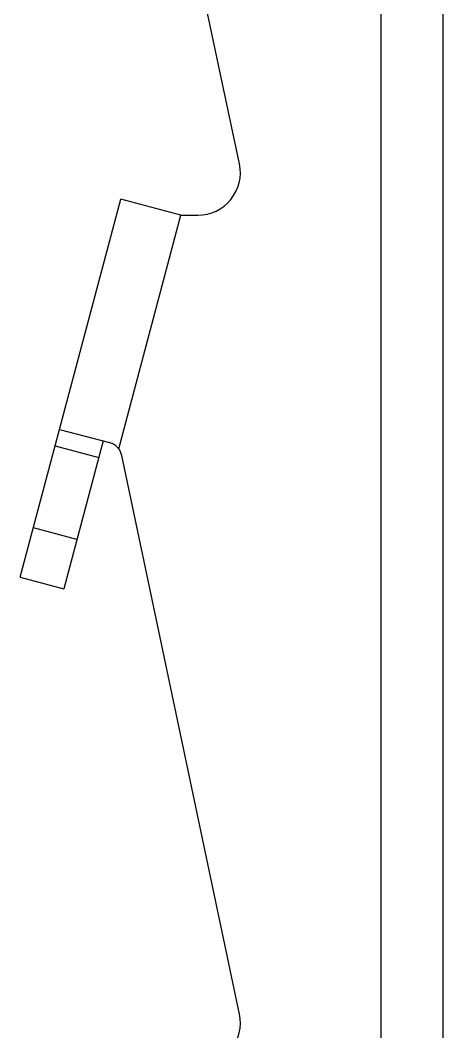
# Model space of a CAD drawing. Header units: millimetres. Extents: x -481 to 1861, y 1168 to 1418.
# Drawn here: x -480.8 to -456, y 1252.7 to 1312.2 of the extents above; entities that cross this region are included whole.
import ezdxf

# ---------------------------------------------------------------- set-up
doc = ezdxf.new("R2010")
doc.units = ezdxf.units.MM

msp = doc.modelspace()

# ---------------------------------------------------------------- linework, layer by layer
at = {"color": 7, "linetype": 'Continuous', "lineweight": 25}
for p, q in [((-459.612, 1413.204), (-459.612, 1173.204)), ((-455.962, 1413.204), (-455.962, 1173.204)), ((-467.916, 1303.748), (-474.835, 1336.602)), ((-480.803, 1279.445), (-474.889, 1301.671)), ((-471.362, 1300.733), (-474.889, 1301.671)), ((-475.016, 1286.999), (-471.362, 1300.733)), ((-471.362, 1300.733), (-470.362, 1300.733)), ((-478.489, 1288.142), (-475.557, 1287.362)), ((-475.928, 1287.461), (-478.242, 1278.763)), ((-478.746, 1287.176), (-476.185, 1286.494)), ((-467.916, 1253.748), (-474.835, 1286.602)), ((-477.471, 1281.662), (-480.032, 1282.344)), ((-480.803, 1279.445), (-478.242, 1278.763))]:
    msp.add_line(p, q, dxfattribs=at)
for centre, radius, start, end in [((-470.362, 1303.233), 2.5, 270, 11.89346), ((-475.814, 1286.395), 1, 11.89346, 37.12753), ((-470.362, 1253.233), 2.5, 270, 11.89346)]:
    msp.add_arc(centre, radius, start, end, dxfattribs=at)
msp.add_open_spline([(-475.016, 1286.999), (-475.091, 1287.082), (-475.241, 1287.248), (-475.451, 1287.324), (-475.557, 1287.362)], degree=3, knots=[0, 0, 0, 0, 0.494426, 1, 1, 1, 1], dxfattribs=at)

doc.saveas('drawing.dxf')
